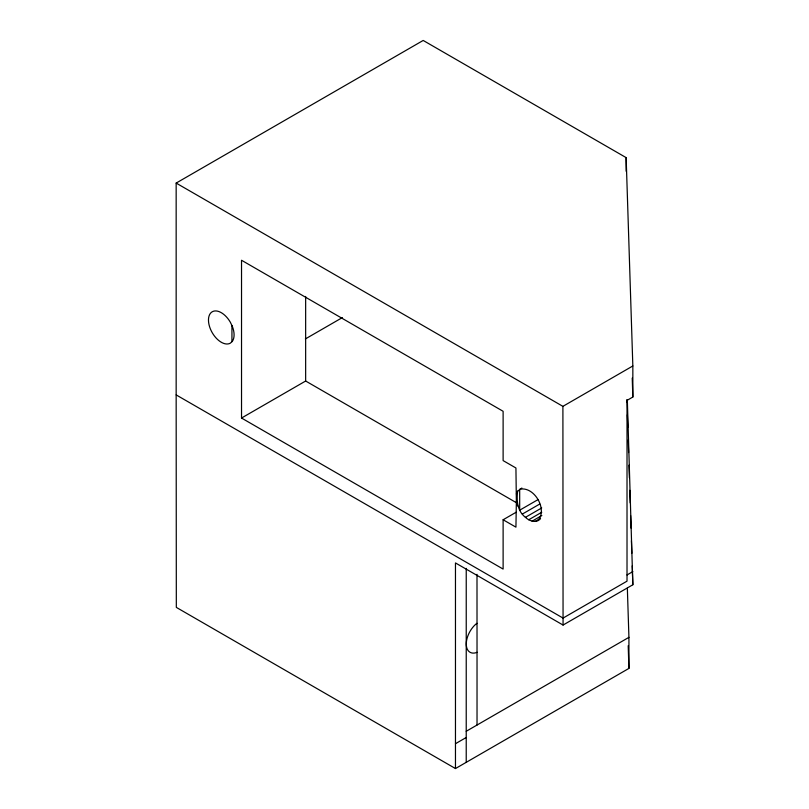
<?xml version="1.0" encoding="UTF-8"?>
<svg xmlns="http://www.w3.org/2000/svg" width="809" height="809" viewBox="0 0 809 809"><rect width="100%" height="100%" fill="white"/><g stroke="black" fill="none" stroke-linecap="round" stroke-linejoin="round"><path stroke-width="1.21" d="M176.16 394.903L176.16 183.077L423.188 40.45L626.146 157.624L632.84 365.971L632.84 397.037L627.015 400.394L627.015 581.165L563.064 618.086L176.16 394.903L176.322 607.387L455.467 768.55L628.927 668.406L628.927 637.34L627.349 588.204M241.527 418.041L241.527 260.255L503.117 411.285L503.117 460.594L515.93 467.986L516.364 501.651L515.93 527.155L503.117 519.762L503.117 569.071L241.527 418.041L305.65 381.019L305.65 296.448M455.467 768.55L455.467 562.933L563.064 625.054L632.84 584.765L627.329 399.858M466.227 762.341L466.237 568.363M539.967 519.408C535.467 523.14 529.248 520.986 525.425 517.345C517.335 510.975 516.415 500.751 517.639 491.174L521.856 488.029M626.146 171.275L626.146 157.624M516.364 493.996L517.639 491.174M537.793 520.662C548.087 509.822 534.213 485.794 519.681 489.283L519.681 510.196L538.157 499.537M477.017 623.294L475.763 624.204A18.122 10.456 -60 0 0 466.267 643.974A18.122 10.456 -60 0 0 475.763 652.782L477.027 652.246L476.997 574.35M305.347 338.951L342.369 317.583M176.16 183.077L562.902 406.351L632.84 365.971M503.117 519.762L516.152 512.239M522.331 514.079L539.724 504.047M525.425 517.345L541.727 507.931M528.732 519.762L541.777 512.239M532.049 521.178L541.838 515.525M535.143 521.481L540.574 518.347M627.015 574.956L632.84 571.589M466.227 731.275L628.927 637.34M455.467 743.704L466.227 737.495M305.65 381.019L516.89 502.986M516.364 501.651L517.639 505.959M632.234 378.086L632.84 397.037M626.894 399.666L626.975 402.184M627.38 414.784L627.784 427.374M628.189 439.965L628.593 452.555M628.997 465.145L629.402 477.735M629.806 490.325L630.211 502.925M630.615 515.515L631.02 528.105M631.424 540.695L631.829 553.285M632.234 565.875L632.84 584.765M628.199 645.724L628.927 668.406M562.902 406.351L563.064 625.054M477.027 652.246L477.027 725.046M231.94 325.562L231.94 341.671M232.375 341.267L230.343 343.158A18.122 10.456 60 0 1 212.221 332.691A18.122 10.456 60 0 1 212.221 311.778A18.122 10.456 60 0 1 230.343 322.235L232.375 326.472A18.122 10.456 60 0 1 232.375 341.267"/></g></svg>
